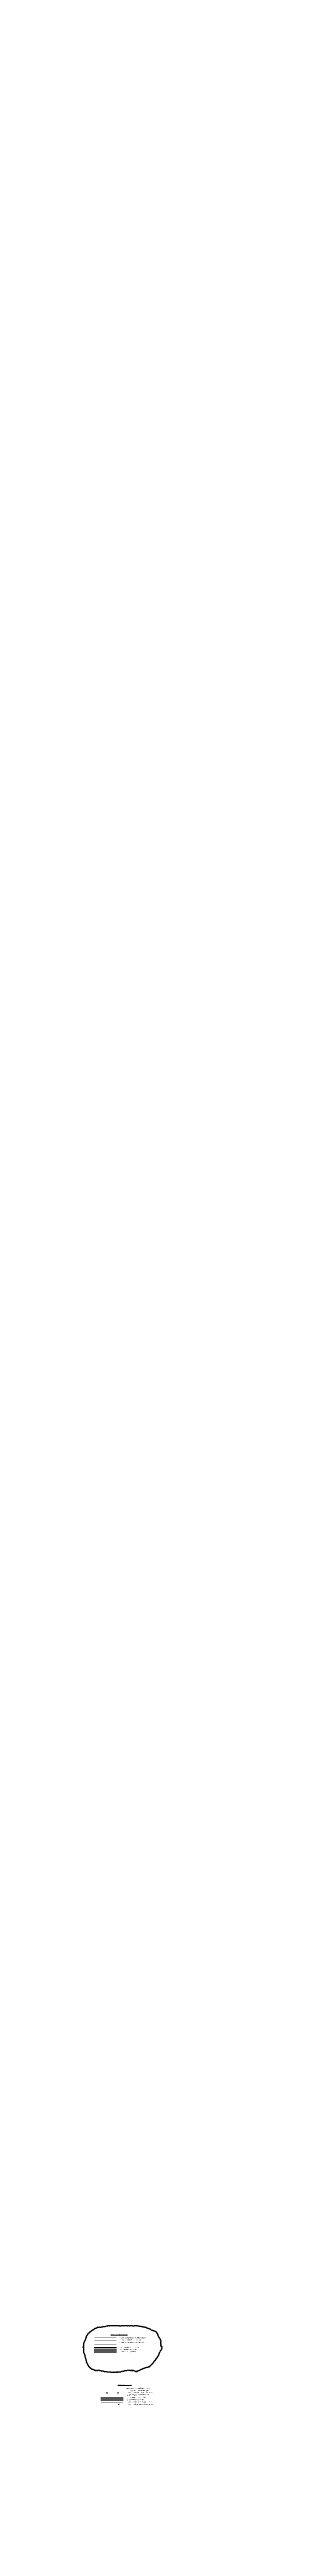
# Model space of a CAD drawing. Header units: millimetres. Extents: x -9712089 to 9811186, y -16952483 to 15586308.
# Drawn here: x 7790 to 50422, y -24401 to 655844 of the extents above; entities that cross this region are included whole.
import ezdxf

# ---------------------------------------------------------------- set-up
doc = ezdxf.new("R2010")
doc.units = ezdxf.units.MM
for name, pattern in [('DASHED', [19.05, 12.7, -6.35]), ('HIDDEN', [9.525, 6.35, -3.175]), ('K5LT3', [13, 8, -2, 1, -2])]:
    doc.linetypes.add(name, pattern=pattern)
doc.layers.add('ТРУБЫ', color=5, linetype='Continuous')
doc.styles.add('ar_10', font='ARIAL.TTF')
doc.linetypes.add('FENCE_1', pattern='A,3,[131,ltypeshp.shx,S=0.8,R=180,X=2.3,Y=0.8],6,[131,ltypeshp.shx,S=0.8,R=0,X=0.7,Y=-0.8],3', length=12)
doc.linetypes.add('POWER_CABLE_EXIST_04', pattern='A,12,-2.4,["<",Standard,S=2.4,R=0,X=0,Y=-1.2],12,[">",Standard,S=2.4,R=0,X=-1.2,Y=-1.2],-4.8', length=31.2)
doc.linetypes.add('POWER_CABLE_PROJECT', pattern='A,36,-2,["W",Standard,S=3,R=0,X=0,Y=-1.5],-5', length=43)
doc.linetypes.add('SVZ_CABLE_EXIST_2', pattern='A,12,-2.4,[133,ltypeshp.shx,S=0.6,R=0,X=5.4,Y=0],5.4,[133,ltypeshp.shx,S=0.4,R=0,X=0.2,Y=0],-1.2,5.4,[133,ltypeshp.shx,S=0.2,R=0,X=-6.2,Y=0],-2.4', length=28.8)
doc.linetypes.add('SVZ_CABLE_PROJ_1', pattern='A,36,["///",Standard,S=3,R=0,X=0,Y=-3],0', length=36)
doc.linetypes.add('SVZ_CABLE_PROJ_3', pattern='A,36,-2,["/",Standard,S=3,R=0,X=0,Y=-1.5],-5', length=43)

msp = doc.modelspace()

# ---------------------------------------------------------------- hatches: boundary and pattern name
at = {"layer": 'ТРУБЫ', "linetype": 'HIDDEN', "ltscale": 2}
msp.add_hatch(color=256, dxfattribs=at).paths.add_polyline_path([(17592, 9095, 1), (17740, 9095, 1)])

# ---------------------------------------------------------------- linework, layer by layer
at = {"ltscale": 2}
msp.add_lwpolyline([(29294, 25285, -0.5205671), (29294, 25330, -0.5205671), (29294, 25375, -0.5205671), (29294, 25420, -0.5205671), (29249, 25420, -0.5205671), (29249, 25510, -0.5205671), (29249, 25555, -0.5205671), (29249, 25600, -0.5205671), (29249, 25690, -0.5205671), (29249, 25780, -0.5205671), (29249, 25825, -0.5205671), (29249, 25915, -0.5205671), (29249, 26005, -0.5205671), (29249, 26140, -0.5205671), (29249, 26185, -0.5205671), (29249, 26275, -0.5205671), (29249, 26365, -0.5205671), (29249, 26410, -0.5205671), (29249, 26545, -0.5205671), (29249, 26636, -0.5205671), (29204, 26680, -0.5205671), (29204, 26726, -0.5205671), (29159, 26861, -0.5205671), (29114, 26906, -0.5205671), (29069, 26951, -0.5205671), (29069, 26996, -0.5205671), (29069, 27041, -0.5205671), (29024, 27086, -0.5205671), (28979, 27176, -0.5205671), (28934, 27221, -0.5205671), (28889, 27311, -0.5205671), (28844, 27401, -0.5205671), (28799, 27446, -0.5205671), (28754, 27491, -0.5205671), (28754, 27581, -0.5205671), (28709, 27581, -0.5205671), (28664, 27671, -0.5205671), (28664, 27716, -0.5205671), (28619, 27761, -0.5205671), (28619, 27806, -0.5205671), (28574, 27851, -0.5205671), (28574, 27896, -0.5205671), (28529, 27941, -0.5205671), (28529, 27986, -0.5205671), (28484, 28076, -0.5205671), (28484, 28121, -0.5205671), (28484, 28166, -0.5205671), (28484, 28211, -0.5205671), (28439, 28211, -0.5205671), (28439, 28256, -0.5205671), (28394, 28346, -0.5205671), (28394, 28391, -0.5205671), (28349, 28436, -0.5205671), (28349, 28481, -0.5205671), (28304, 28526, -0.5205671), (28259, 28616, -0.5205671), (28214, 28616, -0.5205671), (28169, 28661, -0.5205671), (28169, 28706, -0.5205671), (28124, 28706, -0.5205671), (28124, 28751, -0.5205671), (28078, 28796, -0.5205671), (28078, 28841, -0.5205671), (28033, 28841, -0.5205671), (28033, 28886, -0.5205671), (28033, 28931, -0.5205671), (27988, 28931, -0.5205671), (27988, 28931, -0.5205671), (27943, 28931, -0.5205671), (27943, 28976, -0.5205671), (27898, 28976, -0.5205671), (27898, 29021, -0.5205671), (27808, 29066, -0.5205671), (27763, 29111, -0.5205671), (27673, 29156, -0.5205671), (27583, 29201, -0.5205671), (27493, 29246, -0.5205671), (27448, 29246, -0.5205671), (27268, 29336, -0.5205671), (27178, 29336, -0.5205671), (27088, 29381, -0.5205671), (26998, 29381, -0.5205671), (26908, 29471, -0.5205671), (26728, 29516, -0.5205671), (26682, 29561, -0.5205671), (26637, 29561, -0.5205671), (26547, 29606, -0.5205671), (26502, 29651, -0.5205671), (26367, 29696, -0.5205671), (26322, 29741, -0.5205671), (26322, 29786, -0.5205671), (26187, 29831, -0.5205671), (26097, 29831, -0.5205671), (26007, 29876, -0.5205671), (25962, 29921, -0.5205671), (25782, 30011, -0.5205671), (25737, 30011, -0.5205671), (25602, 30011, -0.5205671), (25467, 30056, -0.5205671), (25376, 30101, -0.5205671), (25241, 30191, -0.5205671), (25151, 30191, -0.5205671), (25106, 30236, -0.5205671), (25016, 30236, -0.5205671), (24926, 30281, -0.5205671), (24836, 30281, -0.5205671), (24836, 30326, -0.5205671), (24701, 30371, -0.5205671), (24656, 30371, -0.5205671), (24611, 30371, -0.5205671), (24566, 30371, -0.5205671), (24566, 30371, -0.5205671), (24521, 30371, -0.5205671), (24476, 30371, -0.5205671), (24431, 30371, -0.5205671), (24296, 30371, -0.5205671), (24296, 30416, -0.5205671), (24161, 30416, -0.5205671), (24071, 30416, -0.5205671), (23845, 30461, -0.5205671), (23800, 30506, -0.5205671), (23665, 30506, -0.5205671), (23575, 30551, -0.5205671), (23530, 30551, -0.5205671), (23260, 30596, -0.5205671), (23170, 30596, -0.5205671), (22990, 30641, -0.5205671), (22855, 30686, -0.5205671), (22719, 30686, -0.5205671), (22584, 30686, -0.5205671), (22449, 30731, -0.5205671), (22269, 30731, -0.5205671), (22044, 30731, -0.5205671), (21819, 30731, -0.5205671), (21369, 30731, -0.5205671), (21098, 30731, -0.5205671), (20963, 30731, -0.5205671), (20738, 30731, -0.5205671), (20423, 30731, -0.5205671), (20198, 30731, -0.5205671), (19792, 30731, -0.5205671), (19567, 30731, -0.5205671), (19387, 30731, -0.5205671), (19162, 30731, -0.5205671), (18982, 30731, -0.5205671), (18847, 30731, -0.5205671), (18621, 30731, -0.5205671), (18441, 30731, -0.5205671), (18261, 30731, -0.5205671), (17811, 30731, -0.5205671), (17631, 30731, -0.5205671), (17496, 30731, -0.5205671), (17361, 30731, -0.5205671), (17180, 30731, -0.5205671), (16955, 30731, -0.5205671), (16865, 30731, -0.5205671), (16820, 30731, -0.5205671), (16730, 30731, -0.5205671), (16640, 30731, -0.5205671), (16550, 30731, -0.5205671), (16505, 30731, -0.5205671), (16460, 30731, -0.5205671), (16415, 30731, -0.5205671), (16415, 30731, -0.5205671), (16370, 30731, -0.5205671), (16325, 30731, -0.5205671), (16280, 30731, -0.5205671), (16145, 30731, -0.5205671), (16100, 30731, -0.5205671), (15919, 30731, -0.5205671), (15829, 30731, -0.5205671), (15694, 30731, -0.5205671), (15604, 30731, -0.5205671), (15424, 30731, -0.5205671), (15244, 30731, -0.5205671), (14929, 30731, -0.5205671), (14749, 30731, -0.5205671), (14523, 30686, -0.5205671), (14253, 30641, -0.5205671), (14028, 30596, -0.5205671), (13848, 30551, -0.5205671), (13443, 30506, -0.5205671), (13217, 30461, -0.5205671), (12947, 30416, -0.5205671), (12767, 30371, -0.5205671), (12362, 30326, -0.5205671), (12182, 30326, -0.5205671), (12092, 30281, -0.5205671), (11912, 30281, -0.5205671), (11821, 30281, -0.5205671), (11686, 30236, -0.5205671), (11596, 30191, -0.5205671), (11416, 30101, -0.5205671), (11371, 30056, -0.5205671), (11281, 30011, -0.5205671), (11191, 30011, -0.5205671), (11146, 30011, -0.5205671), (11101, 30011, -0.5205671), (11056, 30011, -0.5205671), (11011, 29921, -0.5205671), (10966, 29921, -0.5205671), (10921, 29921, -0.5205671), (10831, 29831, -0.5205671), (10831, 29786, -0.5205671), (10786, 29741, -0.5205671), (10741, 29696, -0.5205671), (10741, 29696, -0.5205671), (10696, 29651, -0.5205671), (10651, 29651, -0.5205671), (10606, 29651, -0.5205671), (10560, 29651, -0.5205671), (10516, 29606, -0.5205671), (10471, 29561, -0.5205671), (10380, 29516, -0.5205671), (10200, 29381, -0.5205671), (10065, 29291, -0.5205671), (9930, 29201, -0.5205671), (9660, 29021, -0.5205671), (9570, 28931, -0.5205671), (9480, 28796, -0.5205671), (9345, 28706, -0.5205671), (9255, 28706, -0.5205671), (9119, 28571, -0.5205671), (9029, 28391, -0.5205671), (8984, 28301, -0.5205671), (8894, 28211, -0.5205671), (8759, 27986, -0.5205671), (8714, 27896, -0.5205671), (8669, 27806, -0.5205671), (8669, 27716, -0.5205671), (8624, 27626, -0.5205671), (8579, 27536, -0.5205671), (8489, 27266, -0.5205671), (8444, 27131, -0.5205671), (8354, 26951, -0.5205671), (8219, 26680, -0.5205671), (8174, 26545, -0.5205671), (8084, 26365, -0.5205671), (7994, 26185, -0.5205671), (7949, 26050, -0.5205671), (7904, 25915, -0.5205671), (7904, 25735, -0.5205671), (7859, 25600, -0.5205671), (7859, 25420, -0.5205671), (7814, 25285, -0.5205671), (7814, 25105, -0.5205671), (7814, 25015, -0.5205671), (7814, 24745, -0.5205671), (7814, 24655, -0.5205671), (7814, 24655, -0.5205671), (7814, 24745, -0.5205671), (7859, 24520, -0.5205671), (7859, 24340, -0.5205671), (7859, 24205, -0.5205671), (7859, 24160, -0.5205671), (7859, 24115, -0.5205671), (7859, 24025, -0.5205671), (7859, 23935, -0.5205671), (7859, 23845, -0.5205671), (7859, 23710, -0.5205671), (7859, 23665, -0.5205671), (7859, 23620, -0.5205671), (7859, 23530, -0.5205671), (7859, 23305, -0.5205671), (7949, 23215, -0.5205671), (7994, 23080, -0.5205671), (8084, 22900, -0.5205671), (8174, 22720, -0.5205671), (8219, 22585, -0.5205671), (8219, 22450, -0.5205671), (8264, 22225, -0.5205671), (8309, 22089, -0.5205671), (8354, 21909, -0.5205671), (8399, 21774, -0.5205671), (8489, 21459, -0.5205671), (8534, 21279, -0.5205671), (8579, 21144, -0.5205671), (8624, 21054, -0.5205671), (8624, 20919, -0.5205671), (8669, 20829, -0.5205671), (8669, 20694, -0.5205671), (8714, 20559, -0.5205671), (8804, 20469, -0.5205671), (8849, 20379, -0.5205671), (8894, 20289, -0.5205671), (8984, 20064, -0.5205671), (8984, 20019, -0.5205671), (9074, 19929, -0.5205671), (9210, 19749, -0.5205671), (9255, 19704, -0.5205671), (9300, 19614, -0.5205671), (9345, 19524, -0.5205671), (9435, 19389, -0.5205671), (9525, 19344, -0.5205671), (9660, 19209, -0.5205671), (9705, 19119, -0.5205671), (9705, 19119, -0.5205671), (9660, 19209, -0.5205671), (9750, 19074, -0.5205671), (9975, 18984, -0.5205671), (10020, 18894, -0.5205671), (10110, 18849, -0.5205671), (10245, 18804, -0.5205671), (10471, 18759, -0.5205671), (10606, 18714, -0.5205671), (10696, 18669, -0.5205671), (10831, 18624, -0.5205671), (10966, 18534, -0.5205671), (11056, 18489, -0.5205671), (11146, 18489, -0.5205671), (11191, 18489, -0.5205671), (11236, 18444, -0.5205671), (11371, 18444, -0.5205671), (11416, 18444, -0.5205671), (11551, 18444, -0.5205671), (11686, 18444, -0.5205671), (11731, 18444, -0.5205671), (11912, 18444, -0.5205671), (12272, 18399, -0.5205671), (12452, 18399, -0.5205671), (12587, 18399, -0.5205671), (12767, 18354, -0.5205671), (12947, 18309, -0.5205671), (13353, 18219, -0.5205671), (13623, 18129, -0.5205671), (13848, 18129, -0.5205671), (14028, 18129, -0.5205671), (14433, 17994, -0.5205671), (14614, 17994, -0.5205671), (14749, 17994, -0.5205671), (14884, 17994, -0.5205671), (15064, 17994, -0.5205671), (15424, 17949, -0.5205671), (15604, 17949, -0.5205671), (15694, 17949, -0.5205671), (15919, 17949, -0.5205671), (16010, 17949, -0.5205671), (16145, 17949, -0.5205671), (16280, 17949, -0.5205671), (16325, 17949, -0.5205671), (16325, 17949, -0.5205671), (16280, 17949, -0.5205671), (16550, 17949, -0.5205671), (16595, 17949, -0.5205671), (16685, 17949, -0.5205671), (16730, 17949, -0.5205671), (16820, 17949, -0.5205671), (16910, 17994, -0.5205671), (17090, 17994, -0.5205671), (17180, 17994, -0.5205671), (17315, 17994, -0.5205671), (17361, 17994, -0.5205671), (17451, 17994, -0.5205671), (17586, 17994, -0.5205671), (17856, 17994, -0.5205671), (17991, 18039, -0.5205671), (18126, 18084, -0.5205671), (18216, 18084, -0.5205671), (18351, 18129, -0.5205671), (18757, 18174, -0.5205671), (18937, 18219, -0.5205671), (19162, 18309, -0.5205671), (19567, 18354, -0.5205671), (19792, 18444, -0.5205671), (19928, 18444, -0.5205671), (20153, 18444, -0.5205671), (20288, 18444, -0.5205671), (20423, 18444, -0.5205671), (20693, 18444, -0.5205671), (20783, 18444, -0.5205671), (20873, 18444, -0.5205671), (21098, 18444, -0.5205671), (21188, 18444, -0.5205671), (21323, 18444, -0.5205671), (21459, 18444, -0.5205671), (21459, 18444, -0.5205671), (21323, 18444, -0.5205671), (21684, 18444, -0.5205671), (21819, 18399, -0.5205671), (21864, 18354, -0.5205671), (21954, 18309, -0.5205671), (22134, 18219, -0.5205671), (22179, 18174, -0.5205671), (22269, 18174, -0.5205671), (22404, 18174, -0.5205671), (22449, 18174, -0.5205671), (22494, 18174, -0.5205671), (22629, 18174, -0.5205671), (22719, 18219, -0.5205671), (22900, 18354, -0.5205671), (23035, 18399, -0.5205671), (23215, 18444, -0.5205671), (23350, 18489, -0.5205671), (23440, 18579, -0.5205671), (23620, 18624, -0.5205671), (24026, 18804, -0.5205671), (24161, 18849, -0.5205671), (24386, 18939, -0.5205671), (24656, 19074, -0.5205671), (24836, 19164, -0.5205671), (24971, 19209, -0.5205671), (25106, 19254, -0.5205671), (25241, 19299, -0.5205671), (25331, 19299, -0.5205671), (25557, 19344, -0.5205671), (25647, 19344, -0.5205671), (25692, 19389, -0.5205671), (25827, 19389, -0.5205671), (25872, 19389, -0.5205671), (25917, 19434, -0.5205671), (25917, 19434, -0.5205671), (25872, 19389, -0.5205671), (25962, 19434, -0.5205671), (26007, 19434, -0.5205671), (26097, 19479, -0.5205671), (26097, 19524, -0.5205671), (26142, 19614, -0.5205671), (26187, 19659, -0.5205671), (26322, 19704, -0.5205671), (26412, 19794, -0.5205671), (26592, 19974, -0.5205671), (26682, 20064, -0.5205671), (26908, 20244, -0.5205671), (26998, 20334, -0.5205671), (27043, 20424, -0.5205671), (27133, 20559, -0.5205671), (27268, 20739, -0.5205671), (27358, 20829, -0.5205671), (27403, 20919, -0.5205671), (27538, 21099, -0.5205671), (27628, 21189, -0.5205671), (27673, 21234, -0.5205671), (27673, 21279, -0.5205671), (27718, 21324, -0.5205671), (27808, 21369, -0.5205671), (27808, 21414, -0.5205671), (27853, 21459, -0.5205671), (27853, 21504, -0.5205671), (27853, 21504, -0.5205671), (27853, 21459, -0.5205671), (27943, 21639, -0.5205671), (28033, 21774, -0.5205671), (28124, 21864, -0.5205671), (28169, 21954, -0.5205671), (28259, 22044, -0.5205671), (28349, 22179, -0.5205671), (28484, 22405, -0.5205671), (28529, 22450, -0.5205671), (28619, 22585, -0.5205671), (28664, 22720, -0.5205671), (28709, 22855, -0.5205671), (28754, 22945, -0.5205671), (28799, 23170, -0.5205671), (28844, 23260, -0.5205671), (28934, 23440, -0.5205671), (29024, 23530, -0.5205671), (29069, 23665, -0.5205671), (29114, 23845, -0.5205671), (29204, 23935, -0.5205671), (29339, 24070, -0.5205671), (29429, 24205, -0.5205671), (29474, 24295, -0.5205671), (29520, 24340, -0.5205671), (29520, 24475, -0.5205671), (29520, 24520, -0.5205671), (29520, 24610, -0.5205671), (29520, 24700, -0.5205671), (29520, 24745, -0.5205671), (29520, 24835, -0.5205671), (29520, 24880, -0.5205671), (29520, 24925, -0.5205671), (29520, 24970, -0.5205671), (29474, 24970, -0.5205671), (29429, 25015, -0.5205671), (29384, 25015, -0.5205671), (29339, 25015, -0.5205671), (29339, 25060, -0.5205671), (29294, 25060, -0.5205671), (29249, 25060, -0.5205671), (29249, 25105, -0.5205671), (29249, 25150, -0.5205671), (29249, 25195, -0.5205671), (29249, 25240, -0.5205671), (29249, 25285, -0.5205671), (29249, 25330)], format="xyb", dxfattribs=at)
at = {"color": 4, "linetype": 'POWER_CABLE_PROJECT', "lineweight": 30, "ltscale": 50, "const_width": 30}
msp.add_lwpolyline([(10855, 27392), (16974, 27392)], dxfattribs=at)
at = {"color": 4, "linetype": 'SVZ_CABLE_PROJ_3', "lineweight": 30, "ltscale": 50, "const_width": 30}
for points in [[(10862, 26763), (16981, 26763)], [(12677, 12885), (18796, 12885)]]:
    msp.add_lwpolyline(points, dxfattribs=at)
at = {"color": 4, "linetype": 'SVZ_CABLE_PROJ_1', "lineweight": 5, "ltscale": 50, "const_width": 30}
msp.add_lwpolyline([(10862, 26161), (16981, 26161)], dxfattribs=at)
at = {"color": 4, "linetype": 'DASHED', "lineweight": 5, "ltscale": 50, "const_width": 30}
for points in [[(10862, 25566), (16981, 25566)], [(12666, 13551), (18784, 13551)]]:
    msp.add_lwpolyline(points, dxfattribs=at)
at = {"color": 12, "linetype": 'POWER_CABLE_EXIST_04', "lineweight": 30, "ltscale": 200}
msp.add_lwpolyline([(10862, 24751), (16981, 24751)], dxfattribs=at)
at = {"color": 12, "linetype": 'SVZ_CABLE_EXIST_2', "lineweight": 30, "ltscale": 200}
msp.add_lwpolyline([(10862, 24151), (16981, 24151)], dxfattribs=at)
at = {"color": 1, "linetype": 'FENCE_1', "lineweight": 30, "ltscale": 200}
msp.add_lwpolyline([(10862, 23567), (16981, 23567)], dxfattribs=at)
at = {"color": 4, "lineweight": 5, "ltscale": 50, "const_width": 30}
for points in [[(12604, 12277), (14320, 12277)], [(14471, 12277), (17320, 12277)], [(17471, 12277), (18817, 12277)]]:
    msp.add_lwpolyline(points, dxfattribs=at)
at = {"color": 4, "linetype": 'K5LT3', "lineweight": 5, "ltscale": 50, "const_width": 30}
msp.add_lwpolyline([(12699, 9745), (18817, 9745)], dxfattribs=at)
at = {"color": 12, "linetype": 'POWER_CABLE_EXIST_04', "lineweight": 30, "ltscale": 50}
msp.add_lwpolyline([(12699, 10945), (18817, 10945)], dxfattribs=at)
at = {"color": 12, "linetype": 'SVZ_CABLE_EXIST_2', "lineweight": 30, "ltscale": 50}
msp.add_lwpolyline([(12699, 10345), (18817, 10345)], dxfattribs=at)
at = {"color": 4, "lineweight": 5, "ltscale": 50}
for centre in [(14396, 12277), (17396, 12277)]:
    msp.add_circle(centre, 75.9, dxfattribs=at)
at = {"layer": 'ТРУБЫ', "linetype": 'HIDDEN', "ltscale": 2}
msp.add_circle((17666, 9095), 73.8, dxfattribs=at)

# ---------------------------------------------------------------- texts
at = {"color": 5, "linetype": 'Continuous', "lineweight": 5, "ltscale": 0.1, "attachment_point": 1, "style": 'ar_10'}
for s, insert, char_height, width in [('{\\L\\C1;Условные обозначения}', (15466, 28451), 300, 5271.99), ('{\\C1;- проектируемый силовой кабель в траншее}', (17775, 27553), 250, 7700.05), ('{\\C1;- существующие силовые кабели}', (17773, 24924), 250, 7700.05), ('{\\C1;- проектируемый кабель связи в трубе}', (17783, 26948), 250, 7700.05), ('{\\C1;- существующие кабели связи}', (17783, 24362), 250, 7700.05), ('{\\C1;- проектируемое ограждение}', (17783, 23778), 250, 7700.05), ('{\\C1;- проектируемый кабель связи в траншее}', (17787, 26352), 250, 7700.05), ('{\\L\\C1;Условные обозначения}', (17352, 14613), 250, 4574.72), ('{\\C1;- проектируемый силовой кабель в трубе}', (19568, 13652), 250, 7700.05), ('{\\C1;- проектируемый кабель связи в трубе}', (19598, 13070), 250, 7700.05), ('{\\C1;- проектируемые кабели АС-ВЧ, АС-НЧ, КИГ\\P  и питания огней в трубе по воздуху на\\P  металлических опорах}', (19619, 12492), 250, 7503.19), ('{\\C1;- проектируемый горизонтальный заземлитель}', (19619, 9943), 250, 7700.05), ('{\\C1;- проектируемый вертикальный заземлитель}', (19619, 9293), 250, 7700.05), ('{\\C1;- существующие силовые кабели}', (19625, 11103), 250, 7700.05), ('{\\C1;- существующие кабели связи}', (19625, 10534), 250, 7700.05)]:
    msp.add_mtext(s, dxfattribs=dict(at, insert=insert, char_height=char_height, width=width))

doc.saveas('drawing.dxf')
